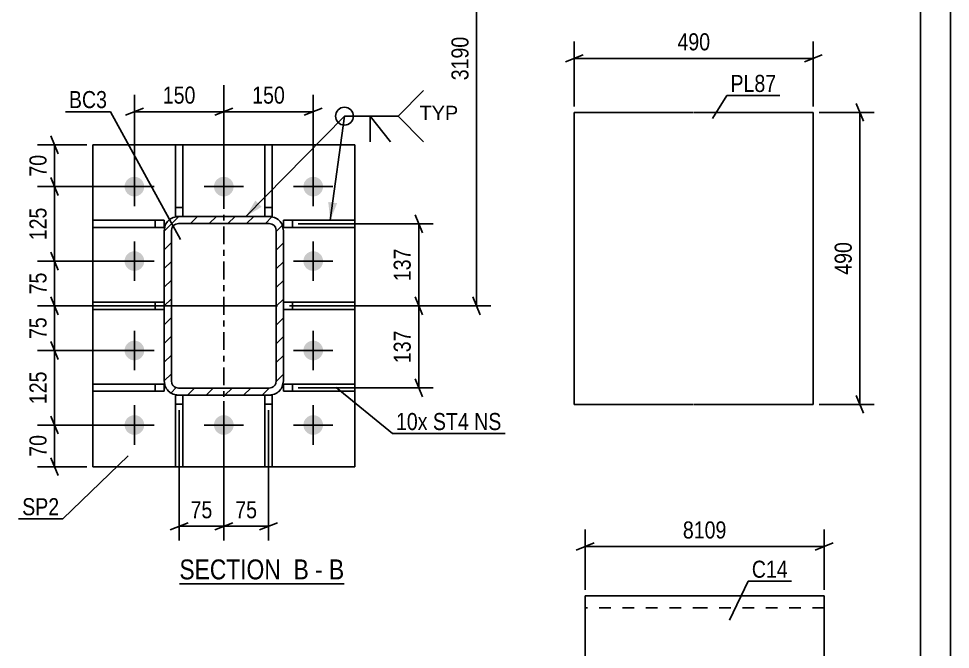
# Model space of a CAD drawing. Header units: millimetres. Extents: x 0 to 594, y 0 to 420.
# Drawn here: x 437.7 to 594, y 160.9 to 266.7 of the extents above; entities that cross this region are included whole.
import ezdxf

# ---------------------------------------------------------------- set-up
doc = ezdxf.new("R2010")
doc.units = ezdxf.units.MM
doc.linetypes.add('DXK_LINE_DOT2', pattern=[3.9198, 1.9599, -1.9599])
doc.linetypes.add('DXK_LINE_DOT3', pattern=[5.9187, 2.979, -0.9799, 0.9799, -0.9799])
doc.styles.add('Arial', font='arial.ttf', dxfattribs={"height": 0.2})
doc.styles.add('Arial Narrow', font='ARIALN.TTF', dxfattribs={"height": 0.2})

# ---------------------------------------------------------------- blocks, each defined once
blk = doc.blocks.new('Unknown-681868524-1134')
at = {"color": 5, "linetype": 'Continuous'}
for p, q in [((594, 0), (594, 420)), ((589, 5), (589, 415))]:
    blk.add_line(p, q, dxfattribs=at)
blk = doc.blocks.new('Unknown-681868524-14 - 1831')
at = {"color": 6, "linetype": 'Continuous'}
blk.add_line((464.65, 171.91), (492.3, 171.91), dxfattribs=at)
at = {"color": 0, "linetype": 'Continuous'}
for points in [[(482.76, 172.66), (482.76, 176.16), (464.65, 176.16), (464.65, 172.66)], [(486.37, 172.66), (486.37, 176.16), (483.81, 176.16), (483.81, 172.66)], [(488.69, 172.66), (488.69, 176.16), (487.42, 176.16), (487.42, 172.66)], [(492.3, 172.66), (492.3, 176.16), (489.74, 176.16), (489.74, 172.66)]]:
    blk.add_wipeout(points, dxfattribs=at)
at = {"color": 7, "linetype": 'Continuous', "style": 'Arial Narrow'}
for s, p in [('SECTION ', (464.65, 172.66)), ('B', (483.81, 172.66)), ('B', (489.74, 172.66)), ('-', (487.42, 172.66))]:
    blk.add_text(s, height=3.34, dxfattribs=at).set_placement(p)
blk = doc.blocks.new('Part-681868524-2012 - 1831')
at = {"color": 2, "linetype": 'Continuous'}
for p, q in [((464, 233.56), (464, 245.56)), ((464, 245.56), (465.2, 245.56)), ((465.2, 233.56), (465.2, 245.56)), ((464, 233.56), (464.5, 233.56)), ((464, 233.56), (464, 233.56))]:
    blk.add_line(p, q, dxfattribs=at)
at = {"color": 7, "linetype": 'DXK_LINE_DOT2'}
for p, q in [((464, 235.06), (465.2, 235.06)), ((465.2, 233.56), (464, 233.56)), ((464.5, 233.56), (465.2, 233.56)), ((465.2, 233.56), (465.2, 233.56))]:
    blk.add_line(p, q, dxfattribs=at)
blk = doc.blocks.new('Part-681868524-1884 - 1831')
at = {"color": 2, "linetype": 'Continuous'}
for p, q in [((450.1, 217.96), (450.1, 219.16)), ((450.1, 219.16), (462.1, 219.16)), ((462.1, 217.96), (450.1, 217.96))]:
    blk.add_line(p, q, dxfattribs=at)
at = {"color": 7, "linetype": 'DXK_LINE_DOT2'}
for p, q in [((450.1, 219.16), (460.6, 219.16)), ((460.6, 217.96), (460.6, 219.16)), ((462.1, 219.16), (460.6, 219.16)), ((462.1, 217.96), (462.1, 219.16)), ((450.1, 217.96), (460.6, 217.96)), ((460.6, 217.96), (462.1, 217.96)), ((462.1, 217.96), (462.1, 217.96))]:
    blk.add_line(p, q, dxfattribs=at)
blk = doc.blocks.new('Bolt-681868524-1837 - 1831')
at = {"linetype": 'Continuous'}
for points in [[(455.45, 238.56, -1), (458.75, 238.56, -1)], [(470.45, 238.56, -1), (473.75, 238.56, -1)], [(485.45, 238.56, -1), (488.75, 238.56, -1)], [(455.45, 226.06, -1), (458.75, 226.06, -1)], [(485.45, 226.06, -1), (488.75, 226.06, -1)], [(455.45, 211.06, -1), (458.75, 211.06, -1)], [(485.45, 211.06, -1), (488.75, 211.06, -1)], [(455.45, 198.56, -1), (458.75, 198.56, -1)], [(470.45, 198.56, -1), (473.75, 198.56, -1)], [(485.45, 198.56, -1), (488.75, 198.56, -1)]]:
    blk.add_hatch(color=1, dxfattribs=at).paths.add_polyline_path(points)
at = {"color": 1, "linetype": 'Continuous'}
for p, q in [((457.1, 235.26), (457.1, 241.86)), ((472.1, 235.26), (472.1, 241.86)), ((487.1, 235.26), (487.1, 241.86)), ((460.4, 238.56), (453.8, 238.56)), ((475.4, 238.56), (468.8, 238.56)), ((490.4, 238.56), (483.8, 238.56)), ((457.1, 222.76), (457.1, 229.36)), ((487.1, 222.76), (487.1, 229.36)), ((460.4, 226.06), (453.8, 226.06)), ((490.4, 226.06), (483.8, 226.06)), ((457.1, 207.76), (457.1, 214.36)), ((487.1, 207.76), (487.1, 214.36)), ((460.4, 211.06), (453.8, 211.06)), ((490.4, 211.06), (483.8, 211.06)), ((457.1, 195.26), (457.1, 201.86)), ((472.1, 195.26), (472.1, 201.86)), ((487.1, 195.26), (487.1, 201.86)), ((460.4, 198.56), (453.8, 198.56)), ((475.4, 198.56), (468.8, 198.56)), ((490.4, 198.56), (483.8, 198.56))]:
    blk.add_line(p, q, dxfattribs=at)
blk = doc.blocks.new('Part-681868524-1894 - 1831')
at = {"color": 2, "linetype": 'Continuous'}
for p, q in [((450.1, 231.71), (450.1, 232.91)), ((450.1, 232.91), (462.1, 232.91)), ((462.1, 231.71), (450.1, 231.71)), ((462.1, 232.91), (462.1, 231.71)), ((462.1, 231.71), (462.1, 231.71))]:
    blk.add_line(p, q, dxfattribs=at)
at = {"color": 7, "linetype": 'DXK_LINE_DOT2'}
for p, q in [((450.1, 232.91), (460.6, 232.91)), ((450.1, 231.71), (460.6, 231.71)), ((460.6, 231.71), (460.6, 232.91)), ((462.1, 232.91), (460.6, 232.91)), ((460.6, 231.71), (462.1, 231.71)), ((462.1, 232.91), (462.1, 232.91))]:
    blk.add_line(p, q, dxfattribs=at)
blk = doc.blocks.new('Part-681868524-1899 - 1831')
at = {"color": 2, "linetype": 'Continuous'}
for p, q in [((482.1, 219.16), (494.1, 219.16)), ((494.1, 219.16), (494.1, 217.96)), ((494.1, 217.96), (482.1, 217.96))]:
    blk.add_line(p, q, dxfattribs=at)
at = {"color": 7, "linetype": 'DXK_LINE_DOT2'}
for p, q in [((483.6, 219.16), (482.1, 219.16)), ((482.1, 219.16), (482.1, 219.16)), ((482.1, 219.16), (482.1, 217.96)), ((494.1, 219.16), (483.6, 219.16)), ((483.6, 219.16), (483.6, 217.96)), ((482.1, 217.96), (483.6, 217.96)), ((483.6, 217.96), (494.1, 217.96))]:
    blk.add_line(p, q, dxfattribs=at)
blk = doc.blocks.new('Part-681868524-1909 - 1831')
at = {"color": 2, "linetype": 'Continuous'}
for p, q in [((482.1, 232.91), (482.1, 232.91)), ((482.1, 232.91), (494.1, 232.91)), ((482.1, 232.91), (482.1, 231.71)), ((494.1, 231.71), (482.1, 231.71)), ((494.1, 232.91), (494.1, 231.71))]:
    blk.add_line(p, q, dxfattribs=at)
at = {"color": 7, "linetype": 'DXK_LINE_DOT2'}
for p, q in [((483.6, 232.91), (482.1, 232.91)), ((482.1, 232.91), (482.1, 232.91)), ((482.1, 231.71), (483.6, 231.71)), ((494.1, 232.91), (483.6, 232.91)), ((483.6, 232.91), (483.6, 231.71)), ((483.6, 231.71), (494.1, 231.71))]:
    blk.add_line(p, q, dxfattribs=at)
blk = doc.blocks.new('Part-681868524-1950 - 1831')
at = {"linetype": 'Continuous'}
h = blk.add_hatch(dxfattribs=at)
h.set_pattern_fill('', scale=0.7, style=0, pattern_type=0)
h.set_pattern_definition([(45, (462.0976, 205.9553), (-1.57154, 1.57154), [])])
h.paths.add_polyline_path([(462.1, 231.16), (462.1, 205.96), (462.28, 205.04), (462.8, 204.26), (463.58, 203.74), (464.5, 203.56), (479.7, 203.56), (480.62, 203.74), (481.39, 204.26), (481.91, 205.04), (482.1, 205.96), (482.1, 231.16), (481.91, 232.07), (481.39, 232.85), (480.62, 233.37), (479.7, 233.56), (464.5, 233.56), (463.58, 233.37), (462.8, 232.85), (462.28, 232.07)])
h.paths.add_polyline_path([(463.65, 232), (464.04, 232.26), (464.5, 232.36), (479.7, 232.36), (480.16, 232.26), (480.55, 232), (480.81, 231.61), (480.9, 231.16), (480.9, 205.96), (480.81, 205.5), (480.55, 205.11), (480.16, 204.85), (479.7, 204.76), (464.5, 204.76), (464.04, 204.85), (463.65, 205.11), (463.39, 205.5), (463.3, 205.96), (463.3, 231.16), (463.39, 231.61)])
at = {"color": 7, "linetype": 'DXK_LINE_DOT2'}
for p, q in [((463.58, 233.37), (464.5, 233.56)), ((479.7, 233.56), (464.5, 233.56)), ((479.7, 233.56), (480.62, 233.37)), ((462.1, 231.16), (462.28, 232.07)), ((463.39, 231.61), (463.3, 231.16)), ((464.5, 232.36), (464.04, 232.26)), ((464.5, 232.36), (479.7, 232.36)), ((480.16, 232.26), (479.7, 232.36)), ((480.9, 231.16), (480.81, 231.61)), ((481.91, 232.07), (482.1, 231.16)), ((462.1, 231.16), (462.1, 205.96)), ((463.3, 205.96), (463.3, 231.16)), ((480.9, 205.96), (480.9, 231.16)), ((482.1, 231.16), (482.1, 205.96)), ((462.28, 205.04), (462.1, 205.96)), ((463.3, 205.96), (463.39, 205.5)), ((464.04, 204.85), (464.5, 204.76)), ((479.7, 204.76), (480.16, 204.85)), ((480.81, 205.5), (480.9, 205.96)), ((482.1, 205.96), (481.91, 205.04)), ((464.5, 203.56), (463.58, 203.74)), ((464.5, 204.76), (479.7, 204.76)), ((464.5, 203.56), (479.7, 203.56)), ((480.62, 203.74), (479.7, 203.56))]:
    blk.add_line(p, q, dxfattribs=at)
at = {"color": 2, "linetype": 'Continuous'}
for p, q in [((464.5, 233.56), (463.58, 233.37)), ((464.5, 233.56), (464.5, 233.56)), ((464.5, 233.56), (479.7, 233.56)), ((479.7, 233.56), (479.7, 233.56)), ((480.62, 233.37), (479.7, 233.56)), ((462.28, 232.07), (462.1, 231.16)), ((463.3, 231.16), (463.39, 231.61)), ((464.04, 232.26), (464.5, 232.36)), ((464.5, 232.36), (464.5, 232.36)), ((464.5, 232.36), (479.7, 232.36)), ((479.7, 232.36), (479.7, 232.36)), ((479.7, 232.36), (480.16, 232.26)), ((480.81, 231.61), (480.9, 231.16)), ((482.1, 231.16), (481.91, 232.07)), ((462.1, 231.16), (462.1, 231.16)), ((462.1, 205.96), (462.1, 231.16)), ((463.3, 231.16), (463.3, 231.16)), ((463.3, 205.96), (463.3, 231.16)), ((480.9, 231.16), (480.9, 231.16)), ((480.9, 205.96), (480.9, 231.16)), ((482.1, 231.16), (482.1, 231.16)), ((482.1, 205.96), (482.1, 231.16)), ((462.1, 205.96), (462.1, 205.96)), ((462.1, 205.96), (462.28, 205.04)), ((463.3, 205.96), (463.3, 205.96)), ((463.39, 205.5), (463.3, 205.96)), ((464.5, 204.76), (464.04, 204.85)), ((480.16, 204.85), (479.7, 204.76)), ((480.9, 205.96), (480.81, 205.5)), ((480.9, 205.96), (480.9, 205.96)), ((481.91, 205.04), (482.1, 205.96)), ((482.1, 205.96), (482.1, 205.96)), ((463.58, 203.74), (464.5, 203.56)), ((464.5, 204.76), (464.5, 204.76)), ((464.5, 204.76), (479.7, 204.76)), ((464.5, 203.56), (464.5, 203.56)), ((464.5, 203.56), (479.7, 203.56)), ((479.7, 204.76), (479.7, 204.76)), ((479.7, 203.56), (480.62, 203.74)), ((479.7, 203.56), (479.7, 203.56))]:
    blk.add_line(p, q, dxfattribs=at)
at = {"color": 7, "linetype": 'DXK_LINE_DOT3'}
blk.add_line((472.1, 218.56), (472.1, 218.56), dxfattribs=at)
at = {"color": 7, "linetype": 'DXK_LINE_DOT2'}
for centre, radius, start, end in [((464.5, 231.16), 2.4, 112.5, 157.5), ((479.7, 231.16), 2.4, 22.5, 67.5), ((464.5, 231.16), 1.2, 112.5, 157.5), ((479.7, 231.16), 1.2, 22.5, 67.5), ((464.5, 205.96), 2.4, 202.5, 247.5), ((464.5, 205.96), 1.2, 202.5, 247.5), ((479.7, 205.96), 1.2, 292.5, 337.5), ((479.7, 205.96), 2.4, 292.5, 337.5)]:
    blk.add_arc(centre, radius, start, end, dxfattribs=at)
at = {"color": 2, "linetype": 'Continuous'}
for centre, radius, start, end in [((464.5, 231.16), 2.4, 112.5, 157.5), ((479.7, 231.16), 2.4, 22.5, 67.5), ((464.5, 231.16), 1.2, 112.5, 157.5), ((479.7, 231.16), 1.2, 22.5, 67.5), ((464.5, 205.96), 2.4, 202.5, 247.5), ((464.5, 205.96), 1.2, 202.5, 247.5), ((479.7, 205.96), 1.2, 292.5, 337.5), ((479.7, 205.96), 2.4, 292.5, 337.5)]:
    blk.add_arc(centre, radius, start, end, dxfattribs=at)
blk = doc.blocks.new('Part-681868524-1967 - 1831')
at = {"color": 7, "linetype": 'DXK_LINE_DOT3'}
blk.add_line((472.1, 181.56), (472.1, 255.56), dxfattribs=at)
at = {"color": 2, "linetype": 'Continuous'}
for p, q in [((450.1, 191.56), (450.1, 245.56)), ((450.1, 245.56), (494.1, 245.56)), ((494.1, 245.56), (494.1, 191.56)), ((494.1, 191.56), (450.1, 191.56))]:
    blk.add_line(p, q, dxfattribs=at)
at = {"color": 7, "linetype": 'DXK_LINE_DOT2'}
for p, q in [((450.1, 245.56), (494.1, 245.56)), ((450.1, 191.56), (494.1, 191.56))]:
    blk.add_line(p, q, dxfattribs=at)
blk = doc.blocks.new('Part-681868524-1997 - 1831')
at = {"color": 2, "linetype": 'Continuous'}
for p, q in [((479, 191.56), (479, 203.56)), ((480.2, 203.56), (479.7, 203.56)), ((480.2, 203.56), (480.2, 203.56)), ((480.2, 203.56), (480.2, 191.56)), ((480.2, 191.56), (479, 191.56))]:
    blk.add_line(p, q, dxfattribs=at)
at = {"color": 7, "linetype": 'DXK_LINE_DOT2'}
for p, q in [((479, 203.56), (479, 203.56)), ((479, 203.56), (479, 203.56)), ((479.7, 203.56), (479, 203.56)), ((479, 203.56), (480.2, 203.56)), ((480.2, 203.56), (480.2, 203.56)), ((479, 202.06), (480.2, 202.06))]:
    blk.add_line(p, q, dxfattribs=at)
blk = doc.blocks.new('Part-681868524-2002 - 1831')
at = {"color": 2, "linetype": 'Continuous'}
for p, q in [((464, 203.56), (464, 203.56)), ((464, 203.56), (464.5, 203.56)), ((464, 191.56), (464, 203.56)), ((465.2, 203.56), (465.2, 191.56)), ((465.2, 191.56), (464, 191.56))]:
    blk.add_line(p, q, dxfattribs=at)
at = {"color": 7, "linetype": 'DXK_LINE_DOT2'}
for p, q in [((464, 203.56), (464, 203.56)), ((464, 203.56), (465.2, 203.56)), ((464.5, 203.56), (465.2, 203.56)), ((465.2, 203.56), (465.2, 203.56)), ((465.2, 203.56), (465.2, 203.56)), ((464, 202.06), (465.2, 202.06))]:
    blk.add_line(p, q, dxfattribs=at)
blk = doc.blocks.new('Part-681868524-2007 - 1831')
at = {"color": 2, "linetype": 'Continuous'}
for p, q in [((479, 233.56), (479, 245.56)), ((479, 245.56), (480.2, 245.56)), ((480.2, 233.56), (480.2, 245.56)), ((480.2, 233.56), (479.7, 233.56)), ((480.2, 233.56), (480.2, 233.56))]:
    blk.add_line(p, q, dxfattribs=at)
at = {"color": 7, "linetype": 'DXK_LINE_DOT2'}
for p, q in [((479, 235.06), (480.2, 235.06)), ((479.7, 233.56), (479, 233.56)), ((480.2, 233.56), (479, 233.56)), ((479, 233.56), (479, 233.56))]:
    blk.add_line(p, q, dxfattribs=at)
blk = doc.blocks.new('Part-681868524-2021 - 1831')
at = {"color": 2, "linetype": 'Continuous'}
for p, q in [((450.1, 204.21), (450.1, 205.41)), ((450.1, 205.41), (462.1, 205.41)), ((462.1, 205.41), (462.1, 204.21)), ((462.1, 204.21), (450.1, 204.21)), ((462.1, 204.21), (462.1, 204.21))]:
    blk.add_line(p, q, dxfattribs=at)
at = {"color": 7, "linetype": 'DXK_LINE_DOT2'}
for p, q in [((450.1, 205.41), (460.6, 205.41)), ((460.6, 204.21), (460.6, 205.41)), ((462.1, 205.41), (460.6, 205.41)), ((462.1, 205.41), (462.1, 205.41)), ((450.1, 204.21), (460.6, 204.21)), ((460.6, 204.21), (462.1, 204.21))]:
    blk.add_line(p, q, dxfattribs=at)
blk = doc.blocks.new('Part-681868524-2026 - 1831')
at = {"color": 2, "linetype": 'Continuous'}
for p, q in [((482.1, 205.41), (482.1, 205.41)), ((482.1, 205.41), (494.1, 205.41)), ((482.1, 205.41), (482.1, 204.21)), ((494.1, 205.41), (494.1, 204.21)), ((494.1, 204.21), (482.1, 204.21))]:
    blk.add_line(p, q, dxfattribs=at)
at = {"color": 7, "linetype": 'DXK_LINE_DOT2'}
for p, q in [((483.6, 205.41), (482.1, 205.41)), ((482.1, 205.41), (482.1, 205.41)), ((494.1, 205.41), (483.6, 205.41)), ((483.6, 205.41), (483.6, 204.21)), ((482.1, 204.21), (483.6, 204.21)), ((483.6, 204.21), (494.1, 204.21))]:
    blk.add_line(p, q, dxfattribs=at)
blk = doc.blocks.new('Part-681868524-5213 - 5212')
at = {"color": 2, "linetype": 'Continuous'}
for p, q in [((530.9, 202.02), (530.9, 251.02)), ((530.9, 251.02), (550.9, 251.02)), ((551, 251.02), (571, 251.02)), ((571, 251.02), (571, 202.02)), ((550.9, 202.02), (530.9, 202.02)), ((571, 202.02), (551, 202.02))]:
    blk.add_line(p, q, dxfattribs=at)
blk = doc.blocks.new('Part-681868524-5285 - 5284')
at = {"color": 2, "linetype": 'Continuous'}
for p, q in [((552.73, 169.88), (532.73, 169.88)), ((532.73, 123.88), (532.73, 169.88)), ((572.83, 169.88), (552.83, 169.88)), ((572.83, 169.88), (572.83, 119.88)), ((532.73, 123.88), (532.73, 119.88)), ((552.73, 119.88), (532.73, 119.88)), ((572.83, 119.88), (552.83, 119.88))]:
    blk.add_line(p, q, dxfattribs=at)
at = {"color": 7, "linetype": 'DXK_LINE_DOT2'}
for p, q in [((552.73, 167.88), (532.73, 167.88)), ((572.83, 167.88), (552.83, 167.88)), ((532.73, 120.19), (532.73, 123.88)), ((552.73, 121.88), (532.73, 121.88)), ((572.83, 121.88), (552.83, 121.88))]:
    blk.add_line(p, q, dxfattribs=at)
blk = doc.blocks.new('StraightDimension-681868524-11195 - 1831')
at = {"color": 7, "linetype": 'Continuous'}
for p, q in [((456.1, 211.06), (440.85, 211.06)), ((443.1, 212.56), (444.3, 209.56)), ((443.7, 198.56), (443.7, 211.06)), ((456.1, 198.56), (440.85, 198.56)), ((444.3, 197.06), (443.1, 200.06))]:
    blk.add_line(p, q, dxfattribs=at)
at = {"color": 0}
blk.add_wipeout([(442.95, 208.15), (438.75, 208.15), (438.75, 201.46), (442.95, 201.46)], dxfattribs=at)
at = {"color": 3, "style": 'Arial Narrow'}
blk.add_text('125', height=2.863, rotation=90.0002, dxfattribs=at).set_placement((442.35, 202.06))
blk = doc.blocks.new('StraightDimension-681868524-11160 - 1831')
at = {"color": 7, "linetype": 'Continuous'}
for p, q in [((457.1, 239.56), (457.1, 253.98)), ((472.1, 239.56), (472.1, 253.98)), ((458.6, 251.73), (455.6, 250.53)), ((470.6, 250.53), (473.6, 251.73)), ((457.1, 251.13), (472.1, 251.13))]:
    blk.add_line(p, q, dxfattribs=at)
at = {"color": 0}
blk.add_wipeout([(467.94, 251.88), (467.94, 256.08), (461.26, 256.08), (461.26, 251.88)], dxfattribs=at)
at = {"color": 3, "style": 'Arial Narrow'}
blk.add_text('150', height=2.863, dxfattribs=at).set_placement((461.86, 252.48))
blk = doc.blocks.new('StraightDimension-681868524-2216 - 1831')
at = {"color": 7, "linetype": 'Continuous'}
for p, q in [((472.1, 202.56), (472.1, 179.16)), ((479.6, 201.06), (479.6, 179.16)), ((470.6, 180.96), (473.6, 182.16)), ((472.1, 181.56), (479.6, 181.56)), ((481.1, 182.16), (478.1, 180.96))]:
    blk.add_line(p, q, dxfattribs=at)
at = {"color": 0}
blk.add_wipeout([(478.28, 182.31), (478.28, 186.51), (473.42, 186.51), (473.42, 182.31)], dxfattribs=at)
at = {"color": 3, "style": 'Arial Narrow'}
blk.add_text('75', height=2.863, dxfattribs=at).set_placement((474.02, 182.91))
blk = doc.blocks.new('StraightDimension-681868524-10665 - 1831')
at = {"color": 7, "linetype": 'Continuous'}
for p, q in [((505.41, 217.06), (504.21, 220.06)), ((484.6, 218.56), (507.21, 218.56)), ((504.81, 204.81), (504.81, 218.56)), ((484.6, 204.81), (507.21, 204.81)), ((504.21, 206.31), (505.41, 203.31))]:
    blk.add_line(p, q, dxfattribs=at)
at = {"color": 0}
blk.add_wipeout([(504.06, 215.02), (499.86, 215.02), (499.86, 208.34), (504.06, 208.34)], dxfattribs=at)
at = {"color": 3, "style": 'Arial Narrow'}
blk.add_text('137', height=2.863, rotation=90.0002, dxfattribs=at).set_placement((503.46, 208.94))
blk = doc.blocks.new('StraightDimension-681868524-11194 - 1831')
at = {"color": 7, "linetype": 'Continuous'}
for p, q in [((443.1, 220.06), (444.3, 217.06)), ((481.1, 218.56), (440.85, 218.56)), ((443.7, 211.06), (443.7, 218.56)), ((456.1, 211.06), (440.85, 211.06)), ((444.3, 209.56), (443.1, 212.56))]:
    blk.add_line(p, q, dxfattribs=at)
at = {"color": 0}
blk.add_wipeout([(442.95, 217.23), (438.75, 217.23), (438.75, 212.38), (442.95, 212.38)], dxfattribs=at)
at = {"color": 3, "style": 'Arial Narrow'}
blk.add_text('75', height=2.863, rotation=90.0002, dxfattribs=at).set_placement((442.35, 212.98))
blk = doc.blocks.new('StraightDimension-681868524-11162 - 1831')
at = {"color": 7, "linetype": 'Continuous'}
for p, q in [((472.1, 239.56), (472.1, 253.98)), ((487.1, 239.56), (487.1, 253.98)), ((473.6, 251.73), (470.6, 250.53)), ((485.6, 250.53), (488.6, 251.73)), ((472.1, 251.13), (487.1, 251.13))]:
    blk.add_line(p, q, dxfattribs=at)
at = {"color": 0}
blk.add_wipeout([(482.94, 251.88), (482.94, 256.08), (476.26, 256.08), (476.26, 251.88)], dxfattribs=at)
at = {"color": 3, "style": 'Arial Narrow'}
blk.add_text('150', height=2.863, dxfattribs=at).set_placement((476.86, 252.48))
blk = doc.blocks.new('StraightDimension-681868524-11193 - 1831')
at = {"color": 7, "linetype": 'Continuous'}
for p, q in [((443.1, 227.56), (444.3, 224.56)), ((456.1, 226.06), (440.85, 226.06)), ((443.7, 218.56), (443.7, 226.06)), ((444.3, 217.06), (443.1, 220.06)), ((481.1, 218.56), (440.85, 218.56))]:
    blk.add_line(p, q, dxfattribs=at)
at = {"color": 0}
blk.add_wipeout([(442.95, 224.73), (438.75, 224.73), (438.75, 219.88), (442.95, 219.88)], dxfattribs=at)
at = {"color": 3, "style": 'Arial Narrow'}
blk.add_text('75', height=2.863, rotation=90.0002, dxfattribs=at).set_placement((442.35, 220.48))
blk = doc.blocks.new('StraightDimension-681868524-2154 - 1831')
at = {"color": 7, "linetype": 'Continuous'}
for p, q in [((515.1, 300.06), (513.9, 303.06)), ((483.1, 301.56), (516.9, 301.56)), ((514.5, 218.56), (514.5, 301.56)), ((513.9, 220.06), (515.1, 217.06)), ((483.1, 218.56), (516.9, 218.56))]:
    blk.add_line(p, q, dxfattribs=at)
at = {"color": 0}
blk.add_wipeout([(513.75, 264.31), (509.55, 264.31), (509.55, 255.8), (513.75, 255.8)], dxfattribs=at)
at = {"color": 3, "style": 'Arial Narrow'}
blk.add_text('3190', height=2.863, rotation=90.0002, dxfattribs=at).set_placement((513.15, 256.4))
blk = doc.blocks.new('StraightDimension-681868524-11196 - 1831')
at = {"color": 7, "linetype": 'Continuous'}
for p, q in [((456.1, 198.56), (440.85, 198.56)), ((443.1, 200.06), (444.3, 197.06)), ((443.7, 191.56), (443.7, 198.56)), ((444.3, 190.06), (443.1, 193.06)), ((449.1, 191.56), (440.85, 191.56))]:
    blk.add_line(p, q, dxfattribs=at)
at = {"color": 0}
blk.add_wipeout([(442.95, 197.48), (438.75, 197.48), (438.75, 192.63), (442.95, 192.63)], dxfattribs=at)
at = {"color": 3, "style": 'Arial Narrow'}
blk.add_text('70', height=2.863, rotation=90.0002, dxfattribs=at).set_placement((442.35, 193.23))
blk = doc.blocks.new('StraightDimension-681868524-2221 - 1831')
at = {"color": 7, "linetype": 'Continuous'}
for p, q in [((472.1, 202.56), (472.1, 179.16)), ((464.6, 201.06), (464.6, 179.16)), ((463.1, 180.96), (466.1, 182.16)), ((464.6, 181.56), (472.1, 181.56)), ((473.6, 182.16), (470.6, 180.96))]:
    blk.add_line(p, q, dxfattribs=at)
at = {"color": 0}
blk.add_wipeout([(470.78, 182.31), (470.78, 186.51), (465.92, 186.51), (465.92, 182.31)], dxfattribs=at)
at = {"color": 3, "style": 'Arial Narrow'}
blk.add_text('75', height=2.863, dxfattribs=at).set_placement((466.52, 182.91))
blk = doc.blocks.new('StraightDimension-681868524-10664 - 1831')
at = {"color": 7, "linetype": 'Continuous'}
for p, q in [((505.41, 230.81), (504.21, 233.81)), ((484.6, 232.31), (507.21, 232.31)), ((504.81, 218.56), (504.81, 232.31)), ((504.21, 220.06), (505.41, 217.06)), ((484.6, 218.56), (507.21, 218.56))]:
    blk.add_line(p, q, dxfattribs=at)
at = {"color": 0}
blk.add_wipeout([(504.06, 228.77), (499.86, 228.77), (499.86, 222.09), (504.06, 222.09)], dxfattribs=at)
at = {"color": 3, "style": 'Arial Narrow'}
blk.add_text('137', height=2.863, rotation=90.0002, dxfattribs=at).set_placement((503.46, 222.69))
blk = doc.blocks.new('StraightDimension-681868524-11191 - 1831')
at = {"color": 7, "linetype": 'Continuous'}
for p, q in [((443.1, 247.06), (444.3, 244.06)), ((449.1, 245.56), (440.85, 245.56)), ((443.7, 238.56), (443.7, 245.56)), ((444.3, 237.06), (443.1, 240.06)), ((456.1, 238.56), (440.85, 238.56))]:
    blk.add_line(p, q, dxfattribs=at)
at = {"color": 0}
blk.add_wipeout([(442.95, 244.48), (438.75, 244.48), (438.75, 239.63), (442.95, 239.63)], dxfattribs=at)
at = {"color": 3, "style": 'Arial Narrow'}
blk.add_text('70', height=2.863, rotation=90.0002, dxfattribs=at).set_placement((442.35, 240.23))
blk = doc.blocks.new('StraightDimension-681868524-11192 - 1831')
at = {"color": 7, "linetype": 'Continuous'}
for p, q in [((444.3, 237.06), (443.1, 240.06)), ((456.1, 238.56), (440.85, 238.56)), ((443.7, 226.06), (443.7, 238.56)), ((443.1, 227.56), (444.3, 224.56)), ((456.1, 226.06), (440.85, 226.06))]:
    blk.add_line(p, q, dxfattribs=at)
at = {"color": 0}
blk.add_wipeout([(442.95, 235.65), (438.75, 235.65), (438.75, 228.96), (442.95, 228.96)], dxfattribs=at)
at = {"color": 3, "style": 'Arial Narrow'}
blk.add_text('125', height=2.863, rotation=90.0002, dxfattribs=at).set_placement((442.35, 229.56))
blk = doc.blocks.new('StraightDimension-681868524-5565 - 5212')
at = {"color": 7, "linetype": 'Continuous'}
for p, q in [((530.9, 252.02), (530.9, 262.92)), ((571, 252.02), (571, 262.92)), ((532.4, 260.67), (529.4, 259.47)), ((530.9, 260.07), (571, 260.07)), ((569.5, 259.47), (572.5, 260.67))]:
    blk.add_line(p, q, dxfattribs=at)
at = {"color": 0}
blk.add_wipeout([(554.29, 260.82), (554.29, 265.02), (547.61, 265.02), (547.61, 260.82)], dxfattribs=at)
at = {"color": 3, "style": 'Arial Narrow'}
blk.add_text('490', height=2.863, dxfattribs=at).set_placement((548.21, 261.42))
blk = doc.blocks.new('StraightDimension-681868524-5561 - 5212')
at = {"color": 7, "linetype": 'Continuous'}
for p, q in [((579.4, 249.52), (578.2, 252.52)), ((572, 251.02), (581.2, 251.02)), ((578.8, 202.02), (578.8, 251.02)), ((578.2, 203.52), (579.4, 200.52)), ((572, 202.02), (581.2, 202.02))]:
    blk.add_line(p, q, dxfattribs=at)
at = {"color": 0}
blk.add_wipeout([(578.05, 229.86), (573.85, 229.86), (573.85, 223.17), (578.05, 223.17)], dxfattribs=at)
at = {"color": 3, "style": 'Arial Narrow'}
blk.add_text('490', height=2.863, rotation=90.0002, dxfattribs=at).set_placement((577.45, 223.77))
blk = doc.blocks.new('StraightDimension-681868524-5649 - 5284')
at = {"color": 7, "linetype": 'Continuous'}
for p, q in [((532.73, 170.88), (532.73, 181.02)), ((572.83, 170.88), (572.83, 181.02)), ((534.23, 178.77), (531.23, 177.57)), ((571.33, 177.57), (574.33, 178.77)), ((532.73, 178.17), (572.83, 178.17))]:
    blk.add_line(p, q, dxfattribs=at)
at = {"color": 0}
blk.add_wipeout([(557.04, 178.92), (557.04, 183.12), (548.52, 183.12), (548.52, 178.92)], dxfattribs=at)
at = {"color": 3, "style": 'Arial Narrow'}
blk.add_text('8109', height=2.863, dxfattribs=at).set_placement((549.12, 179.52))
blk = doc.blocks.new('MarkSet-681868524-2280 - 1831')
at = {"color": 0}
for points in [[(506.28, 197.71), (506.28, 200.71), (500.98, 200.71), (500.98, 197.71)], [(513.21, 197.71), (513.21, 200.71), (507.18, 200.71), (507.18, 197.71)], [(518.68, 197.71), (518.68, 200.71), (514.11, 200.71), (514.11, 197.71)]]:
    blk.add_wipeout(points, dxfattribs=at)
for points in [[(506.28, 197.71), (506.28, 200.71), (500.98, 200.71), (500.98, 197.71)], [(513.21, 197.71), (513.21, 200.71), (507.18, 200.71), (507.18, 197.71)], [(518.68, 197.71), (518.68, 200.71), (514.11, 200.71), (514.11, 197.71)]]:
    blk.add_wipeout(points, dxfattribs=at)
at = {"color": 30, "linetype": 'Continuous'}
for p, q in [((490.96, 204.85), (500.38, 197.11)), ((500.38, 197.11), (519.28, 197.11))]:
    blk.add_line(p, q, dxfattribs=at)
at = {"color": 3, "style": 'Arial Narrow'}
for s, p in [('10x', (500.98, 197.71)), ('ST4', (507.18, 197.71)), ('NS', (514.11, 197.71))]:
    blk.add_text(s, height=2.863, dxfattribs=at).set_placement(p)
blk = doc.blocks.new('Mark-681868524-1963 - 1831')
at = {"color": 0}
blk.add_wipeout([(444.48, 183.42), (444.48, 186.42), (438.27, 186.42), (438.27, 183.42)], dxfattribs=at)
blk.add_wipeout([(444.48, 183.42), (444.48, 186.42), (438.27, 186.42), (438.27, 183.42)], dxfattribs=at)
at = {"color": 30, "linetype": 'Continuous'}
for p in [(456.06, 193.4), (437.67, 182.82)]:
    blk.add_line(p, (445.08, 182.82), dxfattribs=at)
at = {"color": 3, "style": 'Arial Narrow'}
blk.add_text('SP2', height=2.863, dxfattribs=at).set_placement((438.27, 183.42))
blk = doc.blocks.new('Mark-681868524-1946 - 1831')
at = {"color": 0}
blk.add_wipeout([(452.5, 251.73), (452.5, 254.73), (446.11, 254.73), (446.11, 251.73)], dxfattribs=at)
blk.add_wipeout([(452.5, 251.73), (452.5, 254.73), (446.11, 254.73), (446.11, 251.73)], dxfattribs=at)
at = {"color": 30, "linetype": 'Continuous'}
for p in [(445.51, 251.13), (464.82, 229.7)]:
    blk.add_line(p, (453.1, 251.13), dxfattribs=at)
at = {"color": 3, "style": 'Arial Narrow'}
blk.add_text('BC3', height=2.863, dxfattribs=at).set_placement((446.11, 251.73))
blk = doc.blocks.new('WeldMark-681868524-7946 - 1831')
at = {"linetype": 'Continuous'}
for points in [[(478.46, 235.17), (475.82, 233.56), (477.39, 236.22)], [(491.11, 235.78), (489.96, 232.91), (489.62, 235.98)]]:
    blk.add_hatch(color=30, dxfattribs=at).paths.add_polyline_path(points)
at = {"color": 30, "linetype": 'Continuous'}
for p, q in [((475.82, 233.56), (492.34, 250.38)), ((489.96, 232.91), (492.34, 250.38)), ((492.34, 250.38), (501.34, 250.38))]:
    blk.add_line(p, q, dxfattribs=at)
at = {"color": 3, "linetype": 'Continuous'}
for q in [(500.06, 246.09), (496.63, 246.09)]:
    blk.add_line((496.63, 250.38), q, dxfattribs=at)
for start, end in [(90, 270), (270, 90)]:
    blk.add_arc((492.34, 250.38), 1.5, start, end, dxfattribs=at)
at = {"color": 0, "linetype": 'Continuous'}
blk.add_wipeout([(511.42, 249.73), (511.42, 252.23), (504.94, 252.23), (504.94, 249.73)], dxfattribs=at)
blk.add_wipeout([(511.42, 249.73), (511.42, 252.23), (504.94, 252.23), (504.94, 249.73)], dxfattribs=at)
at = {"color": 3, "linetype": 'Continuous'}
for q in [(505.63, 254.67), (505.63, 246.09)]:
    blk.add_line((501.34, 250.38), q, dxfattribs=at)
at = {"color": 3, "linetype": 'Continuous', "style": 'Arial'}
blk.add_text('TYP', height=2.388, dxfattribs=at).set_placement((504.94, 249.73))
blk = doc.blocks.new('Mark-681868524-5708 - 5212')
at = {"color": 0}
blk.add_wipeout([(564.79, 254.44), (564.79, 257.44), (557.11, 257.44), (557.11, 254.44)], dxfattribs=at)
blk.add_wipeout([(564.79, 254.44), (564.79, 257.44), (557.11, 257.44), (557.11, 254.44)], dxfattribs=at)
at = {"color": 30, "linetype": 'Continuous'}
for p, q in [((554.08, 250), (556.51, 253.84)), ((556.51, 253.84), (565.39, 253.84))]:
    blk.add_line(p, q, dxfattribs=at)
at = {"color": 3, "style": 'Arial Narrow'}
blk.add_text('PL87', height=2.863, dxfattribs=at).set_placement((557.11, 254.44))
blk = doc.blocks.new('Mark-681868524-5718 - 5284')
at = {"color": 0}
blk.add_wipeout([(566.72, 172.93), (566.72, 175.93), (560.69, 175.93), (560.69, 172.93)], dxfattribs=at)
blk.add_wipeout([(566.72, 172.93), (566.72, 175.93), (560.69, 175.93), (560.69, 172.93)], dxfattribs=at)
at = {"color": 30, "linetype": 'Continuous'}
for p, q in [((556.92, 165.81), (560.09, 172.33)), ((560.09, 172.33), (567.32, 172.33))]:
    blk.add_line(p, q, dxfattribs=at)
at = {"color": 3, "style": 'Arial Narrow'}
blk.add_text('C14', height=2.863, dxfattribs=at).set_placement((560.69, 172.93))

msp = doc.modelspace()

# ---------------------------------------------------------------- block references
for name in ['Unknown-681868524-1134', 'Part-681868524-1967 - 1831', 'Part-681868524-5213 - 5212', 'Part-681868524-2012 - 1831', 'Part-681868524-2007 - 1831', 'Bolt-681868524-1837 - 1831', 'Part-681868524-1950 - 1831', 'Part-681868524-1894 - 1831', 'Part-681868524-1909 - 1831', 'Part-681868524-1884 - 1831', 'Part-681868524-1899 - 1831', 'Part-681868524-2021 - 1831', 'Part-681868524-2026 - 1831', 'Part-681868524-2002 - 1831', 'Part-681868524-1997 - 1831', 'Part-681868524-5285 - 5284']:
    msp.add_blockref(name, (0, 0))

# ---------------------------------------------------------------- next in the draw order: block references
for name in ['StraightDimension-681868524-5565 - 5212', 'StraightDimension-681868524-11160 - 1831', 'StraightDimension-681868524-10665 - 1831', 'StraightDimension-681868524-11195 - 1831', 'StraightDimension-681868524-2216 - 1831', 'StraightDimension-681868524-5649 - 5284', 'Unknown-681868524-14 - 1831']:
    msp.add_blockref(name, (0, 0))

# ---------------------------------------------------------------- next in the draw order: block references
for name in ['Mark-681868524-5708 - 5212', 'StraightDimension-681868524-11162 - 1831', 'StraightDimension-681868524-5561 - 5212', 'StraightDimension-681868524-11191 - 1831', 'StraightDimension-681868524-11194 - 1831', 'MarkSet-681868524-2280 - 1831', 'StraightDimension-681868524-2221 - 1831', 'StraightDimension-681868524-11196 - 1831', 'Mark-681868524-5718 - 5284']:
    msp.add_blockref(name, (0, 0))

# ---------------------------------------------------------------- next in the draw order: block references
for name in ['StraightDimension-681868524-2154 - 1831', 'StraightDimension-681868524-11193 - 1831', 'Mark-681868524-1963 - 1831']:
    msp.add_blockref(name, (0, 0))

# ---------------------------------------------------------------- next in the draw order: block references
for name in ['StraightDimension-681868524-11192 - 1831', 'StraightDimension-681868524-10664 - 1831']:
    msp.add_blockref(name, (0, 0))

# ---------------------------------------------------------------- next in the draw order: block references
for name in ['Mark-681868524-1946 - 1831', 'WeldMark-681868524-7946 - 1831']:
    msp.add_blockref(name, (0, 0))

doc.saveas('drawing.dxf')
